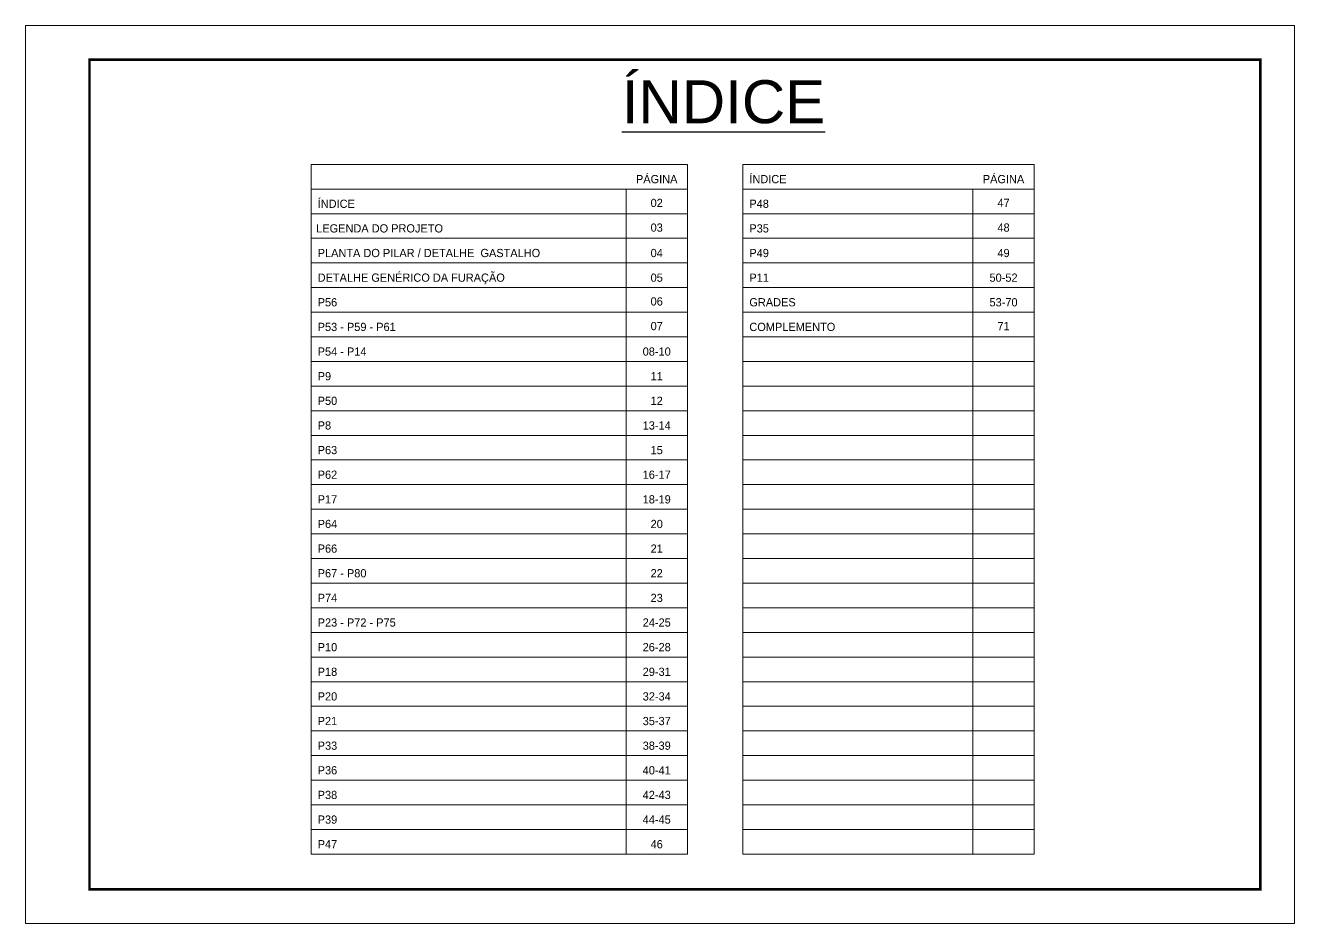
# Model space of a CAD drawing. Header units: millimetres. Extents: x 13777 to 27878, y -21631 to 6985.
# Drawn here: x 16012 to 17497, y 5935 to 6985 of the extents above; entities that cross this region are included whole.
import ezdxf
from ezdxf.enums import TextEntityAlignment as Align

# ---------------------------------------------------------------- set-up
doc = ezdxf.new("R2010")
doc.units = ezdxf.units.MM
doc.layers.add('CARIMBO', color=255, linetype='Continuous', lineweight=9)
doc.layers.add('Folhas', color=255, linetype='Continuous', lineweight=9)
doc.styles.add('ARIAL', font='arial.ttf')
doc.styles.add('Tecnologia', font='')
doc.styles.get('Tecnologia').set_extended_font_data('Forgotten Futurist')

msp = doc.modelspace()

# ---------------------------------------------------------------- linework, layer by layer
at = {"layer": 'CARIMBO'}
for p, q in [((16346.45, 6822.24), (16786.53, 6822.24)), ((16346.45, 6822.24), (16346.45, 6015.94)), ((16786.53, 6822.24), (16786.53, 6015.94)), ((16851.52, 6822.24), (17192.31, 6822.24)), ((16851.52, 6822.24), (16851.52, 6015.94)), ((17192.31, 6822.24), (17192.31, 6015.94)), ((16346.45, 6793.44), (16786.53, 6793.44)), ((16714.71, 6793.44), (16714.71, 6015.94)), ((16851.52, 6793.44), (17192.31, 6793.44)), ((17120.49, 6793.44), (17120.49, 6015.94)), ((16346.45, 6764.64), (16786.53, 6764.64)), ((16851.52, 6764.64), (17192.31, 6764.64)), ((16346.45, 6735.85), (16786.53, 6735.85)), ((16851.52, 6735.85), (17192.31, 6735.85)), ((16346.45, 6707.05), (16786.53, 6707.05)), ((16851.52, 6707.05), (17192.31, 6707.05)), ((16346.45, 6678.26), (16786.53, 6678.26)), ((16851.52, 6678.26), (17192.31, 6678.26)), ((16346.45, 6649.46), (16786.53, 6649.46)), ((16851.52, 6649.46), (17192.31, 6649.46)), ((16346.45, 6620.66), (16786.53, 6620.66)), ((16851.52, 6620.66), (17192.31, 6620.66)), ((16346.45, 6591.87), (16786.53, 6591.87)), ((16851.52, 6591.87), (17192.31, 6591.87)), ((16346.45, 6563.07), (16786.53, 6563.07)), ((16851.52, 6563.07), (17192.31, 6563.07)), ((16346.45, 6534.28), (16786.53, 6534.28)), ((16851.52, 6534.28), (17192.31, 6534.28)), ((16346.45, 6505.48), (16786.53, 6505.48)), ((16851.52, 6505.48), (17192.31, 6505.48)), ((16346.45, 6476.68), (16786.53, 6476.68)), ((16851.52, 6476.68), (17192.31, 6476.68)), ((16346.45, 6447.89), (16786.53, 6447.89)), ((16851.52, 6447.89), (17192.31, 6447.89)), ((16346.45, 6419.09), (16786.53, 6419.09)), ((16851.52, 6419.09), (17192.31, 6419.09)), ((16346.45, 6390.29), (16786.53, 6390.29)), ((16851.52, 6390.29), (17192.31, 6390.29)), ((16346.45, 6361.5), (16786.53, 6361.5)), ((16851.52, 6361.5), (17192.31, 6361.5)), ((16346.45, 6332.7), (16786.53, 6332.7)), ((16851.52, 6332.7), (17192.31, 6332.7)), ((16346.45, 6303.91), (16786.53, 6303.91)), ((16851.52, 6303.91), (17192.31, 6303.91)), ((16346.45, 6275.11), (16786.53, 6275.11)), ((16851.52, 6275.11), (17192.31, 6275.11)), ((16346.45, 6246.31), (16786.53, 6246.31)), ((16851.52, 6246.31), (17192.31, 6246.31)), ((16346.45, 6217.52), (16786.53, 6217.52)), ((16851.52, 6217.52), (17192.31, 6217.52)), ((16346.45, 6188.72), (16786.53, 6188.72)), ((16851.52, 6188.72), (17192.31, 6188.72)), ((16346.45, 6159.92), (16786.53, 6159.92)), ((16851.52, 6159.92), (17192.31, 6159.92)), ((16346.45, 6131.13), (16786.53, 6131.13)), ((16851.52, 6131.13), (17192.31, 6131.13)), ((16346.45, 6102.33), (16786.53, 6102.33)), ((16851.52, 6102.33), (17192.31, 6102.33)), ((16346.45, 6073.54), (16786.53, 6073.54)), ((16851.52, 6073.54), (17192.31, 6073.54)), ((16346.45, 6044.74), (16786.53, 6044.74)), ((16851.52, 6044.74), (17192.31, 6044.74)), ((16346.45, 6015.94), (16786.53, 6015.94)), ((16851.52, 6015.94), (17192.31, 6015.94))]:
    msp.add_line(p, q, dxfattribs=at)
at = {"layer": 'Folhas'}
msp.add_lwpolyline([(16011.97, 5934.73), (17496.97, 5934.73), (17496.97, 6984.73), (16011.97, 6984.73)], close=True, dxfattribs=at)
at = {"layer": 'Folhas', "color": 30, "const_width": 3}
msp.add_lwpolyline([(16086.97, 5974.73), (17456.97, 5974.73), (17456.97, 6944.73), (16086.97, 6944.73)], close=True, dxfattribs=at)

# ---------------------------------------------------------------- texts
at = {"color": 0, "linetype": 'Continuous', "ltscale": 5, "style": 'ARIAL'}
msp.add_text('%%UÍNDICE', height=50.279, dxfattribs=at).set_placement((16828.78, 6870.37), align=Align.CENTER)
at = {"layer": 'CARIMBO', "style": 'Tecnologia'}
for s, p in [('PÁGINA', (16750.62, 6800.25)), ('PÁGINA', (17156.4, 6800.25)), ('02', (16750.62, 6772.42)), ('47', (17156.4, 6772.42)), ('03', (16750.62, 6743.62)), ('48', (17156.4, 6743.62)), ('04', (16750.62, 6713.86)), ('49', (17156.4, 6713.86)), ('05', (16750.62, 6685.06)), ('50-52', (17156.4, 6685.06)), ('06', (16750.62, 6657.23)), ('53-70', (17156.4, 6656.27)), ('07', (16750.62, 6628.44)), ('71', (17156.4, 6628.44)), ('08-10', (16750.62, 6598.67)), ('11', (16750.62, 6569.88)), ('12', (16750.62, 6541.08)), ('13-14', (16750.62, 6512.29)), ('15', (16750.62, 6483.49)), ('16-17', (16750.62, 6454.69)), ('18-19', (16750.62, 6425.9)), ('20', (16750.62, 6397.1)), ('21', (16750.62, 6368.3)), ('22', (16750.62, 6339.51)), ('23', (16750.62, 6310.71)), ('24-25', (16750.62, 6281.92)), ('26-28', (16750.62, 6253.12)), ('29-31', (16750.62, 6224.32)), ('32-34', (16750.62, 6195.53)), ('35-37', (16750.62, 6166.73)), ('38-39', (16750.62, 6137.93)), ('40-41', (16750.62, 6109.14)), ('42-43', (16750.62, 6080.34)), ('44-45', (16750.62, 6051.55)), ('46', (16750.62, 6022.75))]:
    msp.add_text(s, height=9.599, dxfattribs=at).set_placement(p, align=Align.CENTER)
for s, height, p in [('ÍNDICE', 9.599, (16859.02, 6800.25)), ('ÍNDICE', 9.599, (16353.95, 6771.45)), ('P48', 9.599, (16859.02, 6771.45)), ('LEGENDA DO PROJETO', 9.5987, (16352.24, 6742.66)), ('P35', 9.599, (16859.02, 6742.66)), ('PLANTA DO PILAR / DETALHE  GASTALHO ', 9.5987, (16353.95, 6713.86)), ('P49', 9.599, (16859.02, 6713.86)), ('DETALHE GENÉRICO DA FURAÇÃO', 9.5987, (16353.95, 6685.06)), ('P11', 9.599, (16859.02, 6685.06)), ('P56', 9.599, (16353.95, 6656.27)), ('GRADES', 9.599, (16859.02, 6656.27)), ('P53 - P59 - P61', 9.5987, (16353.95, 6627.47)), ('COMPLEMENTO', 9.5987, (16859.02, 6627.47)), ('P54 - P14', 9.599, (16353.95, 6598.67)), ('P9', 9.599, (16353.95, 6569.88)), ('P50', 9.599, (16353.95, 6541.08)), ('P8', 9.599, (16353.95, 6512.29)), ('P63', 9.599, (16353.95, 6483.49)), ('P62', 9.599, (16353.95, 6454.69)), ('P17', 9.599, (16353.95, 6425.9)), ('P64', 9.599, (16353.95, 6397.1)), ('P66', 9.599, (16353.95, 6368.3)), ('P67 - P80', 9.599, (16353.95, 6339.51)), ('P74', 9.599, (16353.95, 6310.71)), ('P23 - P72 - P75', 9.5987, (16353.95, 6281.92)), ('P10', 9.599, (16353.95, 6253.12)), ('P18', 9.599, (16353.95, 6224.32)), ('P20', 9.599, (16353.95, 6195.53)), ('P21', 9.599, (16353.95, 6166.73)), ('P33', 9.599, (16353.95, 6137.93)), ('P36', 9.599, (16353.95, 6109.14)), ('P38', 9.599, (16353.95, 6080.34)), ('P39', 9.599, (16353.95, 6051.55)), ('P47', 9.599, (16353.95, 6022.75))]:
    msp.add_text(s, height=height, dxfattribs=at).set_placement(p)

doc.saveas('drawing.dxf')
